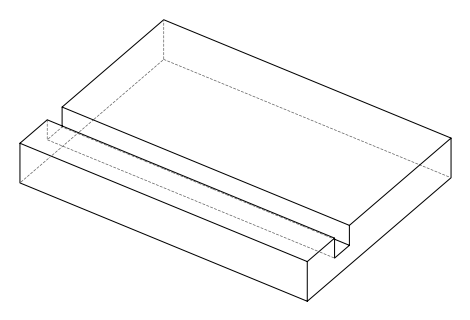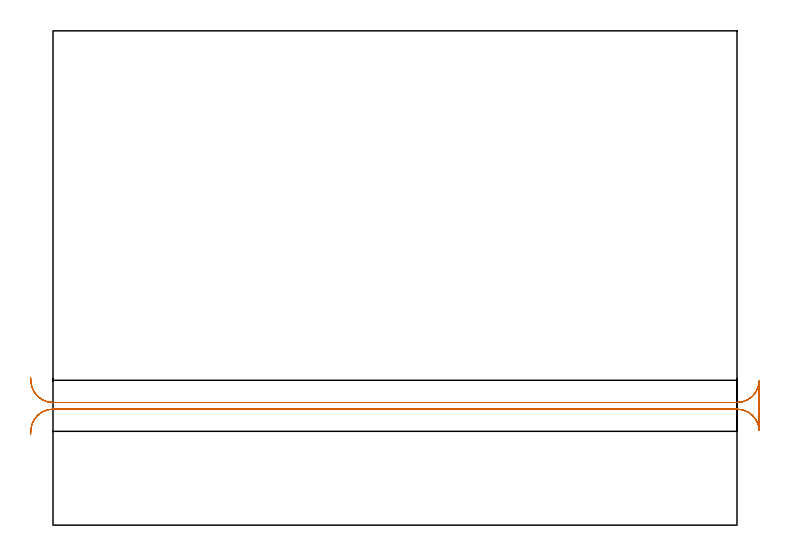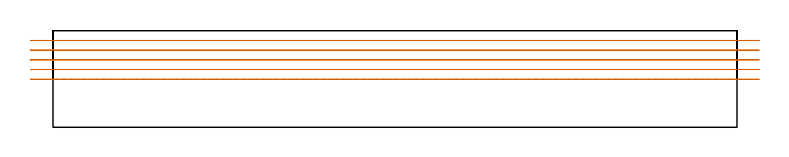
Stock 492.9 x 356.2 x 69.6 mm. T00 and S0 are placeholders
(PLAN: 1 operations, 0 tool changes, 11.3 min)
(1 MILL_RECTANGULAR_SLOT | SLOT_RECTANGULAR | UGT0201_004 | Follow Part, ap 8, ae 75% | 11.33 min | 634869 mm3)
(TOOL UGT0201_004 | End Mill 32 mm | D32 FL53 Z6)
(OP 1 MILL_RECTANGULAR_SLOT)
G17 G21 G94 G90
T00 M6
G54
G17 G0 G90 X-16.154 Y65.585 S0 M3
G43 Z79.6 H0
Z62.6
G94 G1 X-15.97 Y68.579 F250.
G2 X0. Y83.6 R16. F500.
G1 X492.9
G2 X508.89 Y68.166 R16.
G1 Y103.834
G2 X492.9 Y88.4 R16.
G1 X0.
G2 X-15.97 Y103.421 R16.
G1 X-16.154 Y106.415 F250.
G0 Y65.585 Z55.6
G1 X-15.97 Y68.579
G2 X0. Y83.6 R16. F500.
G1 X492.9
G2 X508.89 Y68.166 R16.
G1 Y103.834
G2 X492.9 Y88.4 R16.
G1 X0.
G2 X-15.97 Y103.421 R16.
G1 X-16.154 Y106.415 F250.
G0 Y65.585 Z48.6
G1 X-15.97 Y68.579
G2 X0. Y83.6 R16. F500.
G1 X492.9
G2 X508.89 Y68.166 R16.
G1 Y103.834
G2 X492.9 Y88.4 R16.
G1 X0.
G2 X-15.97 Y103.421 R16.
G1 X-16.154 Y106.415 F250.
G0 Y65.585 Z41.6
G1 X-15.97 Y68.579
G2 X0. Y83.6 R16. F500.
G1 X492.9
G2 X508.89 Y68.166 R16.
G1 Y103.834
G2 X492.9 Y88.4 R16.
G1 X0.
G2 X-15.97 Y103.421 R16.
G1 X-16.154 Y106.415 F250.
G0 Y65.585 Z34.6
G1 X-15.97 Y68.579
G2 X0. Y83.6 R16. F500.
G1 X492.9
G2 X508.89 Y68.166 R16.
G1 Y103.834
G2 X492.9 Y88.4 R16.
G1 X0.
G2 X-15.97 Y103.421 R16.
G1 X-16.154 Y106.415 F250.
G0 Z79.6
M5
M2
